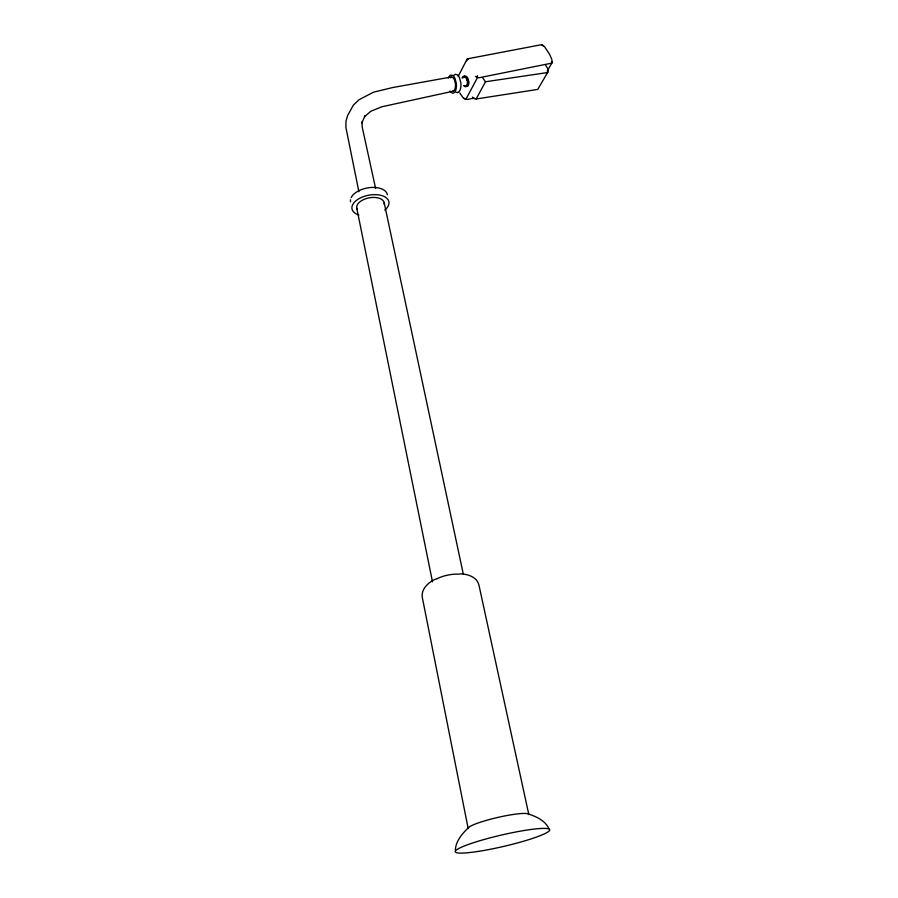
<?xml version="1.0" encoding="UTF-8"?>
<svg xmlns="http://www.w3.org/2000/svg" width="898" height="898" viewBox="0 0 898 898"><rect width="100%" height="100%" fill="white"/><g stroke="black" fill="none" stroke-linecap="round" stroke-linejoin="round"><path stroke-width="1.35" d="M477.366 75.668L477.354 77.8L465.77 99.51L464.827 99.195M552.191 61.131L552.068 62.804L547.163 71.065M466.837 60.918L467.039 59.201L468.217 58.696L540.371 44.9L542.762 45.158M455.331 850.08C455.814 840.887 462.246 833.714 468.52 827.642M462.055 77.98L463.211 76.285L464.928 76.352A5.691 3.042 79.6 0 1 466.59 78.115L467.634 80.988A5.287 2.795 79.5 0 1 464.715 86.545L463.593 85.546M448.225 78.07L450.089 75.219L452.659 75.353A9.631 4.602 85 0 1 455.005 78.418L456.33 83.368A8.958 4.221 84.9 0 1 452.323 93.145L449.887 91.024M472.427 97.063L474.324 98.713L476.153 98.982L537.734 89.418L548.24 71.425L547.645 68.394L545.748 65.419M458.238 76.285L467.039 59.201L468.341 59.403M476.153 98.982L485.515 81.763L547.791 72.513M462.796 77.845L464.479 76.914A4.827 2.582 79.6 0 1 466.399 78.597L467.286 81.045A4.49 2.368 79.6 0 1 464.805 85.77M463.357 77.015L464.771 75.881M449.965 77.744L451.862 77.048A7.498 3.57 84.9 0 1 454.377 79.754L455.409 83.604A7.004 3.3 84.9 0 1 452.289 91.248M453.838 75.241L455.409 74.298L457.161 74.736A9.609 4.613 85.1 0 1 459.518 77.789L460.831 82.728A8.98 4.254 84.9 0 1 457.61 92.561M435.856 579.019C428.739 582.016 420.915 588.875 422.307 597.406L468.172 828.551A31.127 4.12 -13 0 1 497.919 817.405A31.127 4.12 -13 0 1 528.821 814.609L478.971 585.193C477.062 576.898 467.252 573.743 459.675 573.912M452.94 91.27L381.852 106.772L370.795 111.285L364.498 116.718L365.116 115.775L361.793 122.914L362.074 121.892L362.163 126.854L375.611 188.412M474.054 98.05L467.207 99.498L463.918 98.219M451.189 77.004L392.538 87.577L373.534 92.18L359.144 99.656L353.486 104.987L347.649 115.438L345.966 121.174L345.921 127.494L358.886 191.701M528.249 813.925C536.342 816.585 544.929 820.413 548.869 828.495M475.469 76.487L478.814 77.8L550.99 63.298L552.068 62.804L551.787 60.795M541.741 44.911L543.559 46.18M544.21 46.213L549.542 54.217L551.888 59.504M463.346 98.129L459.798 93.01M485.515 81.763L482.731 77.913M468.453 79.731L467.645 77.89A5.68 3.064 79.2 0 0 465.961 76.128M384.198 202.836L463.233 573.788M356.764 208.1L432.488 581.814M436.664 578.929A15.883 4.692 -12.3 0 1 458.777 574.192M357.325 209.515A13.975 7.655 -10.9 0 1 369.033 197.874A13.975 7.655 -10.9 0 1 384.198 204.351M358.897 215.037A18.791 10.293 -10.9 0 1 355.99 200.725A18.791 10.293 -10.9 0 1 382.166 195.697A18.791 10.293 -10.9 0 1 384.771 210.065M350.579 201.837A18.746 10.361 -10.8 0 1 350.512 199.783M351.152 197.661A18.746 10.361 -10.8 0 1 370.661 187.514A18.746 10.361 -10.8 0 1 387.397 194.787M457.643 92.516A8.98 4.243 84.9 0 1 455.948 92.101M468.195 80.842A4.49 2.391 79.1 0 1 468.318 81.718M468.711 80.753A5.287 2.817 79.1 0 1 468.61 84.625M468.307 85.355A5.287 2.817 79.1 0 1 467.454 86.32M478.095 851.427A48.559 5.792 -13.1 0 0 549.722 830.033A48.559 5.792 -13.1 0 0 479.431 840.842A48.559 5.792 -13.1 0 0 478.095 851.427"/></g></svg>
